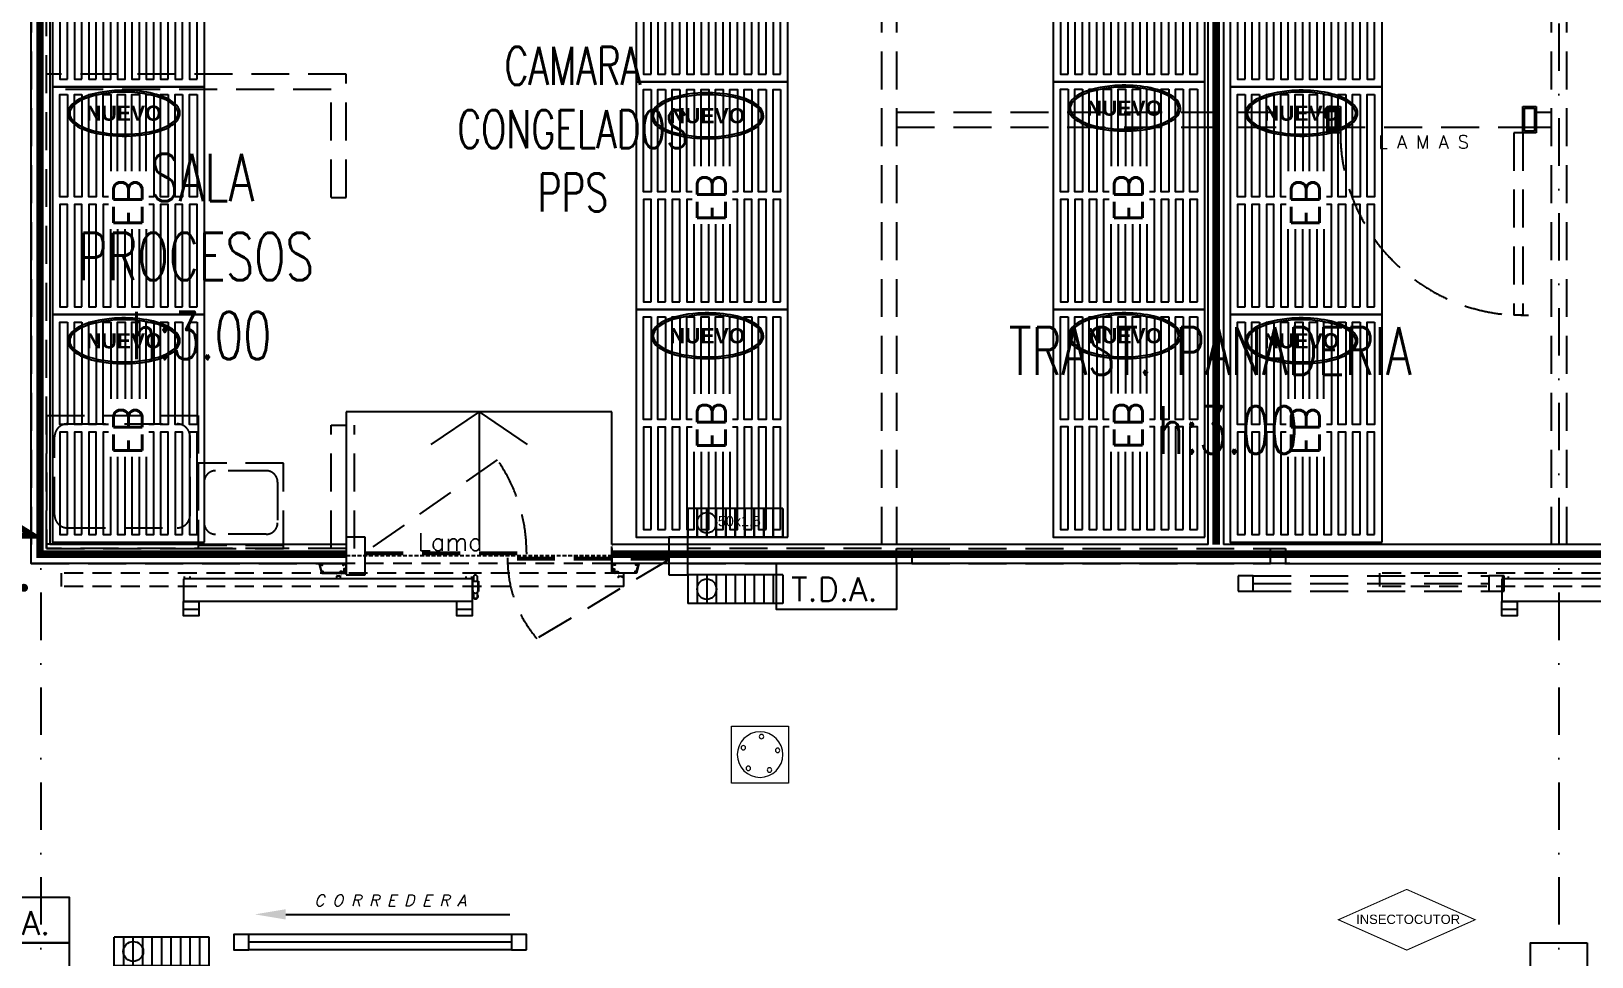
# Model space of a CAD drawing. Header units: millimetres. Extents: x 340 to 1003762, y 22 to 362022.
# Drawn here: x 604171 to 612395, y 299134 to 304013 of the extents above; entities that cross this region are included whole.
import ezdxf
from ezdxf.enums import TextEntityAlignment as Align

# ---------------------------------------------------------------- set-up
doc = ezdxf.new("R2010")
doc.units = ezdxf.units.MM
for name, pattern in [('LSBB_P_002 - PLANTA 1° NIVEL SALA DE VENTAS$0$000_ALTILLO PROPUESTA$0$HIDDEN', [0.375, 0.25, -0.125]), ('LSBB_P_002 - PLANTA 1° NIVEL SALA DE VENTAS$0$CONTINUOS', [0]), ('LSBB_P_002 - PLANTA 1° NIVEL SALA DE VENTAS$0$DASHDOT2', [0.5, 0.25, -0.125, 0, -0.125]), ('LSBB_P_002 - PLANTA 1° NIVEL SALA DE VENTAS$0$DASHED', [0.75, 0.5, -0.25]), ('LSBB_P_002 - PLANTA 1° NIVEL SALA DE VENTAS$0$HIDDEN2', [0.1875, 0.125, -0.0625])]:
    doc.linetypes.add(name, pattern=pattern)
for name, color, linetype in [('A-DEMOLICION SV', 40, 'Continuous'), ('LSBB_P_002 - PLANTA 1° NIVEL SALA DE VENTAS$0$A-ACTIVOS NUEVOS', 20, 'Continuous'), ('LSBB_P_002 - PLANTA 1° NIVEL SALA DE VENTAS$0$A-DEMOLICIONES', 30, 'LSBB_P_002 - PLANTA 1° NIVEL SALA DE VENTAS$0$DASHED'), ('LSBB_P_002 - PLANTA 1° NIVEL SALA DE VENTAS$0$A-Equipamiento acero inox', 8, 'Continuous'), ('LSBB_P_002 - PLANTA 1° NIVEL SALA DE VENTAS$0$A-INSECTOCUTOR', 1, 'Continuous'), ('LSBB_P_002 - PLANTA 1° NIVEL SALA DE VENTAS$0$A-PANEL CAMARA NUEVO', 10, 'LSBB_P_002 - PLANTA 1° NIVEL SALA DE VENTAS$0$CONTINUOS'), ('LSBB_P_002 - PLANTA 1° NIVEL SALA DE VENTAS$0$A-PILETAS NUEVAS', 8, 'Continuous'), ('LSBB_P_002 - PLANTA 1° NIVEL SALA DE VENTAS$0$A-PUER', 2, 'Continuous'), ('LSBB_P_002 - PLANTA 1° NIVEL SALA DE VENTAS$0$A-PUERTAS NUEVAS', 10, 'Continuous'), ('LSBB_P_002 - PLANTA 1° NIVEL SALA DE VENTAS$0$A-SE CONSTRUYE RELLENO', 10, 'LSBB_P_002 - PLANTA 1° NIVEL SALA DE VENTAS$0$CONTINUOS'), ('LSBB_P_002 - PLANTA 1° NIVEL SALA DE VENTAS$0$A-TDA', 14, 'Continuous'), ('LSBB_P_002 - PLANTA 1° NIVEL SALA DE VENTAS$0$A-Textos', 2, 'Continuous'), ('LSBB_P_002 - PLANTA 1° NIVEL SALA DE VENTAS$0$CANALETA-DESAGUE', 4, 'Continuous'), ('LSBB_P_002 - PLANTA 1° NIVEL SALA DE VENTAS$0$EJES', 8, 'LSBB_P_002 - PLANTA 1° NIVEL SALA DE VENTAS$0$DASHDOT2'), ('LSBB_P_002 - PLANTA 1° NIVEL SALA DE VENTAS$0$ESTRUCTURA', 5, 'Continuous'), ('LSBB_P_002 - PLANTA 1° NIVEL SALA DE VENTAS$0$L-PILETAS EXISTENTES', 8, 'Continuous'), ('LSBB_P_002 - PLANTA 1° NIVEL SALA DE VENTAS$0$N- EXTINTOR O RH', 1, 'Continuous'), ('LSBB_P_002 - PLANTA 1° NIVEL SALA DE VENTAS$0$PUERTAS', 2, 'Continuous'), ('LSBB_P_002 - PLANTA 1° NIVEL SALA DE VENTAS$0$TAB-REJA', 1, 'Continuous'), ('LSBB_P_002 - PLANTA 1° NIVEL SALA DE VENTAS$0$TABIQUE MALLA ACMA', 6, 'Continuous')]:
    doc.layers.add(name, color=color, linetype=linetype)
doc.styles.add('LSBB_P_002 - PLANTA 1° NIVEL SALA DE VENTAS$0$ARIAL', font='')
doc.styles.add('LSBB_P_002 - PLANTA 1° NIVEL SALA DE VENTAS$0$ROMANS', font='romans')
doc.styles.add('LSBB_P_002 - PLANTA 1° NIVEL SALA DE VENTAS$0$SANSSERIF', font='sas_____.pfb')
doc.styles.add('LSBB_P_002 - PLANTA 1° NIVEL SALA DE VENTAS$0$STANDARD', font='txt')
doc.styles.get('LSBB_P_002 - PLANTA 1° NIVEL SALA DE VENTAS$0$ARIAL').set_extended_font_data('Arial', bold=True)

# ---------------------------------------------------------------- blocks, each defined once
blk = doc.blocks.new('LSBB_P_002 - PLANTA 1° NIVEL SALA DE VENTAS$0$A$C0C1D28A6')
at = {"color": 8}
blk.add_circle((0.4, 0.075), 0.0524, dxfattribs=at)
at = {"layer": 'LSBB_P_002 - PLANTA 1° NIVEL SALA DE VENTAS$0$CANALETA-DESAGUE', "color": 8}
for p, q in [((0, 0.15), (0.5, 0.15)), ((0, 0.15), (0, 0)), ((0.05, 0.15), (0.05, 0)), ((0.1, 0.15), (0.1, 0)), ((0.15, 0.15), (0.15, 0)), ((0.2, 0.15), (0.2, 0)), ((0.25, 0.15), (0.25, 0)), ((0.3, 0.15), (0.3, 0)), ((0.35, 0.15), (0.35, 0)), ((0.4, 0.15), (0.4, 0)), ((0.45, 0.15), (0.45, 0)), ((0.5, 0.15), (0.5, 0)), ((0, 0), (0.5, 0))]:
    blk.add_line(p, q, dxfattribs=at)
blk = doc.blocks.new('LSBB_P_002 - PLANTA 1° NIVEL SALA DE VENTAS$0$A$C18211239')
at = {"layer": 'LSBB_P_002 - PLANTA 1° NIVEL SALA DE VENTAS$0$A-TDA'}
blk.add_lwpolyline([(0, 0.1934), (0.5054, 0.1934), (0.5054, 0), (0, 0)], close=True, dxfattribs=at)
at = {"layer": 'LSBB_P_002 - PLANTA 1° NIVEL SALA DE VENTAS$0$A-TDA', "style": 'LSBB_P_002 - PLANTA 1° NIVEL SALA DE VENTAS$0$ROMANS'}
blk.add_text('T.D.A.', height=0.1, dxfattribs=at).set_placement((0.0614, 0.0346))
blk = doc.blocks.new('LSBB_P_002 - PLANTA 1° NIVEL SALA DE VENTAS$0$A$C5D5E3A85')
at = {"color": 0, "linetype": 'ByBlock', "extrusion": (-1, -4e-16, 0)}
for p, q in [((0.8506, 0.252), (0.8506, 0.232)), ((0.8726, 0.232), (0.8726, 0.252)), ((0.8446, 0.228), (0.8489, 0.228)), ((0.8446, 0.172), (0.8446, 0.228)), ((0.8496, 0.172), (0.8446, 0.172)), ((0.8476, 0.222), (0.8476, 0.174)), ((0.8736, 0.172), (0.8496, 0.172)), ((0.8506, 0.2307), (0.8506, 0.232)), ((0.8506, 0.172), (0.8506, 0.152)), ((0.8726, 0.2307), (0.8726, 0.232)), ((0.8726, 0.152), (0.8726, 0.172)), ((0.8796, 0.172), (0.8736, 0.172)), ((0.8742, 0.228), (0.8796, 0.228)), ((0.8756, 0.222), (0.8756, 0.174))]:
    blk.add_line(p, q, dxfattribs=at)
at = {"color": 0, "linetype": 'ByBlock'}
for p, q in [((0.9596, 0.32), (0.8796, 0.32)), ((2.3993, 0.32), (2.3193, 0.32)), ((2.3993, 0.28), (2.3193, 0.28)), ((2.3993, 0.16), (2.3993, 0.28)), ((0.8796, 0.16), (0.8796, 0.24)), ((0.0865, 0.1555), (0.0865, 0.146)), ((0.1069, 0.146), (0.0865, 0.146)), ((0.1069, 0.1555), (0.1069, 0.146)), ((0.8818, 0.16), (0.9118, 0.16)), ((0.8818, 0.1485), (0.8818, 0.16)), ((0.9118, 0.1485), (0.9118, 0.16)), ((1.572, 0.1555), (1.572, 0.146)), ((1.572, 0.146), (1.5924, 0.146)), ((1.5924, 0.1555), (1.5924, 0.146)), ((2.367, 0.1485), (2.367, 0.16)), ((2.397, 0.1485), (2.397, 0.16))]:
    blk.add_line(p, q, dxfattribs=at)
for p, q in [((0.8796, 0.28), (2.3993, 0.28)), ((0.8796, 0.16), (2.3993, 0.16))]:
    blk.add_line(p, q)
at = {"color": 8, "linetype": 'LSBB_P_002 - PLANTA 1° NIVEL SALA DE VENTAS$0$HIDDEN2', "ltscale": 0.8}
for p, q in [((0.0796, 0.2016), (3.0425, 0.2016)), ((0.0796, 0.2016), (0.0796, 0.13)), ((3.0425, 0.2016), (3.0425, 0.13)), ((0.0796, 0.13), (3.0425, 0.13)), ((0.1459, 0.08), (1.5425, 0.08))]:
    blk.add_line(p, q, dxfattribs=at)
at = {"color": 0, "linetype": 'ByBlock', "ltscale": 5}
for p, q in [((0.1425, 0), (0.1425, 0.08)), ((1.5425, 0), (1.5425, 0.08))]:
    blk.add_line(p, q, dxfattribs=at)
at = {"color": 0, "linetype": 'ByBlock'}
for points in [[(0.8796, 0.28), (0.8796, 0.355), (0.9596, 0.355), (0.9596, 0.28)], [(2.3193, 0.28), (2.3193, 0.355), (2.3993, 0.355), (2.3993, 0.28)], [(0.8796, 0.24), (0.8796, 0.28)]]:
    blk.add_lwpolyline(points, dxfattribs=at)
for points in [[(0.0134, 0.1225), (0.0208, 0.1225, -0.343826), (0.0212, 0.1221), (0.0212, 0.1214, -0.414214), (0.0208, 0.121), (0.0131, 0.121, 0.336332), (0.0129, 0.1209), (0.0022, 0.0826, 0.496634), (0.0027, 0.082), (0.0105, 0.082, 0.414214), (0.011, 0.0825), (0.011, 0.0865, -0.414214), (0.0125, 0.088), (0.0164, 0.088, -0.414214), (0.017, 0.0874), (0.017, 0.0871, -0.414214), (0.0164, 0.0865), (0.013, 0.0865, 0.414214), (0.0125, 0.086), (0.0125, 0.0825, 0.414214), (0.013, 0.082), (0.0189, 0.082, -0.414214), (0.0195, 0.0814), (0.0195, 0.0806, -0.414214), (0.0189, 0.08), (0.0014, 0.08, -0.496634), (0, 0.0819), (0.0132, 0.1289, -0.336332), (0.0146, 0.13), (0.125, 0.13, -0.414214), (0.1265, 0.1285), (0.1265, 0.1245, 0.414214), (0.127, 0.124), (0.13, 0.124, -0.414214), (0.1315, 0.1225), (0.1315, 0.1095, 0.414214), (0.132, 0.109), (0.138, 0.109, 0.674073), (0.1385, 0.1095), (0.1385, 0.1225, -0.414214), (0.14, 0.124), (0.141, 0.124, -0.414214), (0.1425, 0.1225), (0.1425, 0.0815, -0.414214), (0.141, 0.08), (0.1231, 0.08, -0.414214), (0.1225, 0.0806), (0.1225, 0.0814, -0.414214), (0.1231, 0.082), (0.129, 0.082, 0.414214), (0.1295, 0.0825), (0.1295, 0.086, 0.414214), (0.129, 0.0865), (0.1256, 0.0865, -0.414214), (0.125, 0.0871), (0.125, 0.0874, -0.414214), (0.1256, 0.088), (0.1295, 0.088, -0.414214), (0.131, 0.0865), (0.131, 0.0825, 0.414214), (0.1315, 0.082), (0.14, 0.082, 0.414214), (0.1405, 0.0825), (0.1405, 0.1065, 0.414214), (0.14, 0.107), (0.131, 0.107, -0.414214), (0.1295, 0.1085), (0.1295, 0.1215, 0.414214), (0.129, 0.122), (0.126, 0.122, -0.414214), (0.1245, 0.1235), (0.1245, 0.1275, 0.414214), (0.124, 0.128), (0.1195, 0.128, 0.414214), (0.119, 0.1275), (0.119, 0.1225, -0.414214), (0.1175, 0.121), (0.1106, 0.121, -0.414214), (0.11, 0.1216), (0.11, 0.1224, -0.414214), (0.1106, 0.123), (0.1165, 0.123, 0.414214), (0.117, 0.1235), (0.117, 0.1275, 0.414214), (0.1165, 0.128), (0.0153, 0.128, 0.336332), (0.0148, 0.1276), (0.0134, 0.1225)], [(1.6716, 0.1225), (1.6642, 0.1225, 0.343826), (1.6638, 0.1221), (1.6638, 0.1214, 0.414214), (1.6642, 0.121), (1.6719, 0.121, -0.336332), (1.6721, 0.1209), (1.6828, 0.0826, -0.496634), (1.6823, 0.082), (1.6745, 0.082, -0.414214), (1.674, 0.0825), (1.674, 0.0865, 0.414214), (1.6725, 0.088), (1.6686, 0.088, 0.414214), (1.668, 0.0874), (1.668, 0.0871, 0.414214), (1.6686, 0.0865), (1.672, 0.0865, -0.414214), (1.6725, 0.086), (1.6725, 0.0825, -0.414214), (1.672, 0.082), (1.6661, 0.082, 0.414214), (1.6655, 0.0814), (1.6655, 0.0806, 0.414214), (1.6661, 0.08), (1.6836, 0.08, 0.496634), (1.685, 0.0819), (1.6719, 0.1289, 0.336332), (1.6704, 0.13), (1.56, 0.13, 0.414214), (1.5585, 0.1285), (1.5585, 0.1245, -0.414214), (1.558, 0.124), (1.555, 0.124, 0.414214), (1.5535, 0.1225), (1.5535, 0.1095, -0.414214), (1.553, 0.109), (1.547, 0.109, -0.674073), (1.5465, 0.1095), (1.5465, 0.1225, 0.414214), (1.545, 0.124), (1.544, 0.124, 0.414214), (1.5425, 0.1225), (1.5425, 0.0815, 0.414214), (1.544, 0.08), (1.5619, 0.08, 0.414214), (1.5625, 0.0806), (1.5625, 0.0814, 0.414214), (1.5619, 0.082), (1.556, 0.082, -0.414214), (1.5555, 0.0825), (1.5555, 0.086, -0.414214), (1.556, 0.0865), (1.5594, 0.0865, 0.414214), (1.56, 0.0871), (1.56, 0.0874, 0.414214), (1.5594, 0.088), (1.5555, 0.088, 0.414214), (1.554, 0.0865), (1.554, 0.0825, -0.414214), (1.5535, 0.082), (1.545, 0.082, -0.414214), (1.5445, 0.0825), (1.5445, 0.1065, -0.414214), (1.545, 0.107), (1.554, 0.107, 0.414214), (1.5555, 0.1085), (1.5555, 0.1215, -0.414214), (1.556, 0.122), (1.559, 0.122, 0.414214), (1.5605, 0.1235), (1.5605, 0.1275, -0.414214), (1.561, 0.128), (1.5655, 0.128, -0.414214), (1.566, 0.1275), (1.566, 0.1225, 0.414214), (1.5675, 0.121), (1.5744, 0.121, 0.414214), (1.575, 0.1216), (1.575, 0.1224, 0.414214), (1.5744, 0.123), (1.5685, 0.123, -0.414214), (1.568, 0.1235), (1.568, 0.1275, -0.414214), (1.5685, 0.128), (1.6697, 0.128, -0.336332), (1.6702, 0.1276), (1.6716, 0.1225)]]:
    blk.add_lwpolyline(points, format="xyb", dxfattribs=at)
at = {"color": 0, "linetype": 'ByBlock', "const_width": 0.0017}
for points in [[(0.0812, 0.1565), (0.0869, 0.1565)], [(0.084, 0.1565), (0.084, 0.1289)], [(0.1123, 0.1565), (0.1066, 0.1565)], [(0.1094, 0.1565), (0.1094, 0.1289)], [(1.5665, 0.1565), (1.5723, 0.1565)], [(1.5694, 0.1565), (1.5694, 0.1289)], [(1.5977, 0.1565), (1.5919, 0.1565)], [(1.5948, 0.1565), (1.5948, 0.1289)]]:
    blk.add_lwpolyline(points, dxfattribs=at)
at = {"color": 0, "linetype": 'ByBlock'}
for points in [[(0.126, 0.1303), (0.126, 0.1303, -0.346184), (0.127, 0.1312), (0.14, 0.1312, -0.414214), (0.143, 0.1282), (0.143, 0.1241, 0.093021), (0.1412, 0.1244), (0.1398, 0.1244, 0.315183), (0.1375, 0.1221), (0.1375, 0.1221), (0.1382, 0.1221, -0.414214), (0.1385, 0.1218), (0.1385, 0.1191, -0.414214), (0.1365, 0.1171), (0.133, 0.1171, -0.414214), (0.1315, 0.1186), (0.1315, 0.1214, -0.414214), (0.1322, 0.1221), (0.1325, 0.1221, 0.414214), (0.133, 0.1226), (0.133, 0.1226, 0.414214), (0.1315, 0.1241), (0.13, 0.1241, -0.414214), (0.127, 0.1272), (0.127, 0.1292, 0.31619)], [(0.135, 0.1191), (0.1354, 0.1191, 0.414214), (0.1357, 0.1194), (0.1357, 0.1238, 0.414214), (0.1354, 0.1241), (0.135, 0.1241, 0.414214), (0.1347, 0.1238), (0.1347, 0.1194, 0.414214)], [(1.559, 0.1303), (1.559, 0.1303, 0.346184), (1.558, 0.1312), (1.545, 0.1312, 0.414214), (1.542, 0.1282), (1.542, 0.1241, -0.093021), (1.5438, 0.1244), (1.5453, 0.1244, -0.315183), (1.5475, 0.1221), (1.5475, 0.1221), (1.5468, 0.1221, 0.414214), (1.5465, 0.1218), (1.5465, 0.1191, 0.414214), (1.5485, 0.1171), (1.552, 0.1171, 0.414214), (1.5535, 0.1186), (1.5535, 0.1214, 0.414214), (1.5528, 0.1221), (1.5525, 0.1221, -0.414214), (1.552, 0.1226), (1.552, 0.1226, -0.414214), (1.5535, 0.1241), (1.555, 0.1241, 0.414214), (1.558, 0.1272), (1.558, 0.1292, -0.31619)], [(1.55, 0.1191), (1.5496, 0.1191, -0.414214), (1.5493, 0.1194), (1.5493, 0.1238, -0.414214), (1.5496, 0.1241), (1.55, 0.1241, -0.414214), (1.5503, 0.1238), (1.5503, 0.1194, -0.414214)]]:
    blk.add_lwpolyline(points, format="xyb", close=True, dxfattribs=at)
for centre, radius, start, end in [((0.8616, 0.252), 0.014, 90, 218.21321), ((0.8616, 0.252), 0.011, 90, 180), ((0.8616, 0.252), 0.014, 321.78679, 90), ((0.8616, 0.252), 0.011, 0, 90), ((0.8616, 0.222), 0.014, 0, 180), ((0.8496, 0.174), 0.002, 180, 270), ((0.8736, 0.174), 0.002, 270, 0), ((0.8616, 0.152), 0.011, 180, 0)]:
    blk.add_arc(centre, radius, start, end, dxfattribs=at)
blk = doc.blocks.new('LSBB_P_002 - PLANTA 1° NIVEL SALA DE VENTAS$0$A$C112258A6')
at = {"layer": 'LSBB_P_002 - PLANTA 1° NIVEL SALA DE VENTAS$0$A-Equipamiento acero inox'}
for points in [[(0, 0.8), (1.2, 0.8), (1.2, 0), (0, 0), (0, 0.8)], [(0.4492, 0.4937), (0.04, 0.4937), (0.04, 0.5337), (0.58, 0.5337), (0.58, 0.5071)], [(0.7557, 0.4937), (1.16, 0.4937), (1.16, 0.5337), (0.62, 0.5337), (0.62, 0.5071)], [(0.4492, 0.4179), (0.04, 0.4179), (0.04, 0.4579), (0.4492, 0.4579)], [(0.7557, 0.4179), (1.16, 0.4179), (1.16, 0.4579), (0.7557, 0.4579)], [(0.4492, 0.3421), (0.04, 0.3421), (0.04, 0.3821), (0.4492, 0.3821)], [(0.7557, 0.3421), (1.16, 0.3421), (1.16, 0.3821), (0.7557, 0.3821)], [(0.58, 0.2951), (0.58, 0.2663), (0.04, 0.2663), (0.04, 0.3063), (0.4492, 0.3063)], [(0.62, 0.2951), (0.62, 0.2663), (1.16, 0.2663), (1.16, 0.3063), (0.7557, 0.3063)]]:
    blk.add_lwpolyline(points, dxfattribs=at)
for points in [[(0.04, 0.7611), (0.58, 0.7611), (0.58, 0.7211), (0.04, 0.7211)], [(1.16, 0.7611), (0.62, 0.7611), (0.62, 0.7211), (1.16, 0.7211)], [(0.04, 0.6853), (0.58, 0.6853), (0.58, 0.6453), (0.04, 0.6453)], [(1.16, 0.6853), (0.62, 0.6853), (0.62, 0.6453), (1.16, 0.6453)], [(0.04, 0.6095), (0.58, 0.6095), (0.58, 0.5695), (0.04, 0.5695)], [(1.16, 0.6095), (0.62, 0.6095), (0.62, 0.5695), (1.16, 0.5695)], [(0.04, 0.2305), (0.58, 0.2305), (0.58, 0.1905), (0.04, 0.1905)], [(1.16, 0.2305), (0.62, 0.2305), (0.62, 0.1905), (1.16, 0.1905)], [(0.04, 0.1547), (0.58, 0.1547), (0.58, 0.1147), (0.04, 0.1147)], [(1.16, 0.1547), (0.62, 0.1547), (0.62, 0.1147), (1.16, 0.1147)], [(0.04, 0.0789), (0.58, 0.0789), (0.58, 0.0389), (0.04, 0.0389)], [(1.16, 0.0789), (0.62, 0.0789), (0.62, 0.0389), (1.16, 0.0389)]]:
    blk.add_lwpolyline(points, close=True, dxfattribs=at)
at = {"layer": 'LSBB_P_002 - PLANTA 1° NIVEL SALA DE VENTAS$0$A-Equipamiento acero inox', "style": 'LSBB_P_002 - PLANTA 1° NIVEL SALA DE VENTAS$0$ROMANS'}
blk.add_text('EB ', height=0.15, dxfattribs=at).set_placement((0.4576, 0.3213))
blk = doc.blocks.new('LSBB_P_002 - PLANTA 1° NIVEL SALA DE VENTAS$0$A$C529333AF')
at = {"layer": 'LSBB_P_002 - PLANTA 1° NIVEL SALA DE VENTAS$0$A-ACTIVOS NUEVOS', "extrusion": (0, 0, -1)}
blk.add_ellipse((0, 0), major_axis=(0.2855, 0), ratio=0.388575, dxfattribs=at)
at = {"layer": 'LSBB_P_002 - PLANTA 1° NIVEL SALA DE VENTAS$0$A-ACTIVOS NUEVOS'}
blk.add_open_spline([(0.2955, 0), (0.2955, -0.021), (0.2828, -0.0409), (0.2407, -0.0737), (0.2108, -0.0875), (0.0693, -0.1291), (-0.0893, -0.1272), (-0.2453, -0.0748), (-0.2842, -0.048), (-0.3027, 0.019), (-0.2777, 0.0523), (-0.188, 0.0987), (-0.1218, 0.1143), (0.0524, 0.1263), (0.163, 0.1102), (0.2698, 0.0572), (0.2955, 0.0303), (0.2955, 0)], degree=3, knots=[0, 0, 0, 0, 0.461791, 0.461791, 0.923583, 0.923583, 2.283227, 2.283227, 3.034626, 3.034626, 3.786024, 3.786024, 4.537423, 4.537423, 5.618495, 5.618495, 6.283185, 6.283185, 6.283185, 6.283185], dxfattribs=at)
at = {"layer": 'LSBB_P_002 - PLANTA 1° NIVEL SALA DE VENTAS$0$A-ACTIVOS NUEVOS', "insert": (0, 0), "char_height": 0.08, "attachment_point": 5, "style": 'LSBB_P_002 - PLANTA 1° NIVEL SALA DE VENTAS$0$ARIAL'}
blk.add_mtext_dynamic_manual_height_columns('NUEVO', width=0.536552, gutter_width=0.7, heights=[0], dxfattribs=at)
blk = doc.blocks.new('LSBB_P_002 - PLANTA 1° NIVEL SALA DE VENTAS$0$A$C0C504C7A')
at = {"const_width": 0.0089}
blk.add_lwpolyline([(0.001, 0.585), (0.261, 0), (0.001, -0.586), (-0.259, 0)], close=True, dxfattribs=at)
at = {"style": 'LSBB_P_002 - PLANTA 1° NIVEL SALA DE VENTAS$0$SANSSERIF'}
blk.add_text('INSECTOCUTOR', height=0.07969, rotation=270, dxfattribs=at).set_placement((-0.035, -0.012), align=Align.CENTER)
blk = doc.blocks.new('LSBB_P_002 - PLANTA 1° NIVEL SALA DE VENTAS$0$A$C69995B83')
at = {"linetype": 'Continuous', "lineweight": 20}
for p, q in [((0, 0), (-0.3, 0)), ((-0.3, 0), (-0.3, -0.3)), ((0, -0.3), (0, 0)), ((-0.3, -0.3), (0, -0.3))]:
    blk.add_line(p, q, dxfattribs=at)
at = {"linetype": 'Continuous', "lineweight": 20, "const_width": 0.00333}
blk.add_lwpolyline([(-0.3, -0.3), (-0.3, 0), (0, 0), (0, -0.3)], close=True, dxfattribs=at)
at = {"linetype": 'Continuous', "lineweight": 20}
for centre, radius in [((-0.15, -0.15), 0.1199), ((-0.1863, -0.062), 0.0117), ((-0.0775, -0.0883), 0.0117), ((-0.2449, -0.1573), 0.0117), ((-0.2449, -0.1573), 0.0117), ((-0.1724, -0.2425), 0.0117), ((-0.0689, -0.1999), 0.0117)]:
    blk.add_circle(centre, radius, dxfattribs=at)
blk = doc.blocks.new('LSBB_P_002 - PLANTA 1° NIVEL SALA DE VENTAS$0$A$C1DC406FA')
at = {"layer": 'LSBB_P_002 - PLANTA 1° NIVEL SALA DE VENTAS$0$N- EXTINTOR O RH', "linetype": 'ByBlock'}
h = blk.add_hatch(dxfattribs=at)
h.set_pattern_fill('ANSI36,_I', color=256, scale=0.105, style=2)
h.set_pattern_definition([(45, (7209.541527, -17711.555046), (0.006960582377, 0.0255221353835), [0.0328125, -0.0065625, 0, -0.0065625])])
h.paths.add_polyline_path([(0.283, 0.5447), (0.5135, 0.4015), (0.0526, 0.4015)])
at = {"layer": 'LSBB_P_002 - PLANTA 1° NIVEL SALA DE VENTAS$0$N- EXTINTOR O RH', "const_width": 0.03}
blk.add_lwpolyline([(0.283, 0.5447), (0.283, 0.5447), (0.5135, 0.4015), (0.0526, 0.4015)], close=True, dxfattribs=at)
at = {"layer": 'LSBB_P_002 - PLANTA 1° NIVEL SALA DE VENTAS$0$N- EXTINTOR O RH', "insert": (0.2756, 0.2194), "char_height": 0.225, "width": 5.007389, "attachment_point": 5, "style": 'LSBB_P_002 - PLANTA 1° NIVEL SALA DE VENTAS$0$STANDARD'}
blk.add_mtext('{\\fCalibri|b0|i0|c0|p34;Rh.}', dxfattribs=at)
blk = doc.blocks.new('LSBB_P_002 - PLANTA 1° NIVEL SALA DE VENTAS$0$RH. EXISTENTE')
at = {"layer": 'LSBB_P_002 - PLANTA 1° NIVEL SALA DE VENTAS$0$N- EXTINTOR O RH', "color": 20}
blk.add_blockref('LSBB_P_002 - PLANTA 1° NIVEL SALA DE VENTAS$0$A$C1DC406FA', (826.8887, 315.0611), dxfattribs=at)
blk = doc.blocks.new('LSBB_P_002 - PLANTA 1° NIVEL SALA DE VENTAS$0$DEMOL')
at = {"layer": 'LSBB_P_002 - PLANTA 1° NIVEL SALA DE VENTAS$0$A-DEMOLICIONES', "linetype": 'LSBB_P_002 - PLANTA 1° NIVEL SALA DE VENTAS$0$000_ALTILLO PROPUESTA$0$HIDDEN', "ltscale": 0.8}
for p, q in [((1027.3895, 321.0156), (1027.3895, 315.3156)), ((1031.8695, 321.0156), (1031.8695, 315.3156)), ((1031.9495, 321.0156), (1031.9495, 315.3156)), ((1035.3995, 321.0156), (1035.3995, 315.3156)), ((1035.4795, 321.0156), (1035.4795, 315.3156)), ((1027.4695, 315.3956), (1027.4695, 320.9356)), ((1029.0495, 317.8956), (1027.4695, 317.8956)), ((1029.0495, 317.2456), (1029.0495, 317.8956)), ((1028.9695, 317.8156), (1027.4695, 317.8156)), ((1028.9695, 317.2456), (1028.9695, 317.8156)), ((1031.9495, 317.6956), (1034.2195, 317.6956)), ((1034.2195, 317.5869), (1034.2195, 317.7244)), ((1034.2195, 317.7244), (1034.2882, 317.7244)), ((1034.2195, 317.5869), (1034.2195, 317.7244)), ((1034.2195, 317.7244), (1034.2882, 317.7244)), ((1034.2695, 317.7056), (1034.2195, 317.7056)), ((1034.2195, 317.7056), (1034.2195, 317.6056)), ((1034.2195, 317.6956), (1034.2195, 317.6156)), ((1034.2632, 317.6994), (1034.2257, 317.6994)), ((1034.2257, 317.6994), (1034.2257, 317.6119)), ((1034.2281, 317.5955), (1034.2281, 317.7158)), ((1034.2281, 317.7158), (1034.2796, 317.7158)), ((1034.2281, 317.5955), (1034.2281, 317.7158)), ((1034.2281, 317.7158), (1034.2796, 317.7158)), ((1034.2632, 317.6119), (1034.2632, 317.6994)), ((1034.2695, 317.6056), (1034.2695, 317.7056)), ((1034.2796, 317.7158), (1034.2796, 317.5955)), ((1034.2796, 317.7158), (1034.2796, 317.5955)), ((1034.2882, 317.7244), (1034.2882, 317.5869)), ((1034.2882, 317.7244), (1034.2882, 317.5869)), ((1035.2507, 317.5869), (1035.2507, 317.7244)), ((1035.2507, 317.7244), (1035.3195, 317.7244)), ((1035.2593, 317.5955), (1035.2593, 317.7158)), ((1035.2593, 317.7158), (1035.3109, 317.7158)), ((1035.3109, 317.7158), (1035.3109, 317.5955)), ((1035.3195, 317.7244), (1035.3195, 317.5869)), ((1035.3195, 317.6956), (1035.3195, 317.6156)), ((1035.3195, 317.6956), (1035.3995, 317.6956)), ((1031.9495, 317.6156), (1034.2195, 317.6156)), ((1034.2195, 317.6156), (1035.3195, 317.6156)), ((1034.2195, 317.6056), (1034.2695, 317.6056)), ((1034.2257, 317.6119), (1034.2632, 317.6119)), ((1035.3195, 317.6156), (1035.3995, 317.6156)), ((1034.2882, 317.5869), (1034.2195, 317.5869)), ((1034.2882, 317.5869), (1034.2195, 317.5869)), ((1034.2796, 317.5955), (1034.2281, 317.5955)), ((1034.2796, 317.5955), (1034.2281, 317.5955)), ((1035.2507, 317.5869), (1035.2026, 317.5869)), ((1035.2026, 317.5869), (1035.2026, 316.6244)), ((1035.2507, 317.5869), (1035.2026, 317.5869)), ((1035.2026, 317.5869), (1035.2026, 316.6244)), ((1035.3195, 317.5869), (1035.2507, 317.5869)), ((1035.2507, 317.5869), (1035.2507, 316.6244)), ((1035.2507, 317.5869), (1035.2507, 316.6244)), ((1035.3109, 317.5955), (1035.2593, 317.5955)), ((1028.9695, 317.2456), (1029.0495, 317.2456)), ((1035.2507, 316.6244), (1035.2026, 316.6244)), ((1035.2507, 316.6244), (1035.2026, 316.6244)), ((1027.4695, 316.0956), (1028.2695, 316.0956)), ((1027.4695, 316.0956), (1027.4695, 315.3956)), ((1027.5809, 316.0518), (1028.1581, 316.0518)), ((1028.2695, 316.0956), (1028.2695, 315.3956)), ((1028.9695, 315.3956), (1028.9695, 316.0456)), ((1028.9695, 316.0456), (1029.0495, 316.0456)), ((1029.0937, 315.3956), (1029.0937, 316.0456)), ((1027.5123, 315.5725), (1027.5123, 315.9833)), ((1028.2266, 315.5725), (1028.2266, 315.9833)), ((1028.2695, 315.8456), (1028.2695, 315.3956)), ((1028.7195, 315.8456), (1028.2695, 315.8456)), ((1028.6282, 315.8049), (1028.3607, 315.8049)), ((1028.7195, 315.3956), (1028.7195, 315.8456)), ((1029.8455, 315.863), (1029.1496, 315.3757)), ((1028.3007, 315.7449), (1028.3007, 315.5306)), ((1028.6882, 315.7449), (1028.6882, 315.5306)), ((1027.5809, 315.5039), (1028.1581, 315.5039)), ((1028.6282, 315.4706), (1028.3607, 315.4706)), ((1027.4695, 315.4202), (1028.2695, 315.4202)), ((1029.0495, 315.3956), (1027.4695, 315.3956)), ((1027.4695, 315.3956), (1028.2695, 315.3956)), ((1028.7195, 315.4106), (1028.2695, 315.4106)), ((1028.7195, 315.3956), (1028.2695, 315.3956)), ((1028.2695, 315.3956), (1028.7195, 315.3956)), ((1029.1494, 315.4557), (1029.0495, 315.4557)), ((1029.0495, 315.4557), (1029.0495, 315.2557)), ((1029.1494, 315.2557), (1029.1494, 315.4557)), ((1029.1494, 315.4557), (1029.1494, 315.4557)), ((1030.8495, 315.4557), (1030.7496, 315.4557)), ((1030.7496, 315.4557), (1030.7496, 315.2557)), ((1030.8495, 315.2557), (1030.8495, 315.4557)), ((1030.8495, 315.4557), (1030.8495, 315.4557)), ((1031.8695, 315.3956), (1030.8495, 315.3956)), ((1031.8695, 315.3956), (1031.8695, 315.3956)), ((1031.9495, 315.3156), (1031.9495, 315.3956)), ((1031.9495, 315.3956), (1032.0295, 315.3956)), ((1031.9495, 315.3156), (1031.9495, 315.3956)), ((1031.9495, 315.3956), (1032.0295, 315.3956)), ((1032.0295, 315.3956), (1032.0295, 315.3156)), ((1032.0295, 315.3956), (1033.9195, 315.3956)), ((1032.0295, 315.3956), (1032.0295, 315.3156)), ((1032.0295, 315.3956), (1033.9195, 315.3956)), ((1033.9195, 315.3156), (1033.9195, 315.3956)), ((1033.9195, 315.3956), (1033.9995, 315.3956)), ((1033.9195, 315.3156), (1033.9195, 315.3956)), ((1033.9195, 315.3956), (1033.9995, 315.3956)), ((1033.9995, 315.3956), (1033.9995, 315.3156)), ((1033.9995, 315.3956), (1033.9995, 315.3156)), ((1027.3895, 315.3156), (1029.0495, 315.3156)), ((1029.1496, 315.3757), (1029.9995, 315.3757)), ((1029.1496, 315.3657), (1029.9994, 315.3657)), ((1030.7496, 315.3357), (1029.8996, 315.3357)), ((1030.7496, 315.3457), (1029.8997, 315.3457)), ((1029.8997, 315.3457), (1029.8997, 315.3357)), ((1029.9995, 315.3757), (1029.9994, 315.3657)), ((1030.7496, 315.3357), (1030.0536, 314.9207)), ((1030.8495, 315.3156), (1031.9495, 315.3156)), ((1032.0295, 315.3156), (1031.9495, 315.3156)), ((1032.0295, 315.3156), (1031.9495, 315.3156)), ((1032.0295, 315.3556), (1033.9195, 315.3556)), ((1032.0295, 315.3556), (1033.9195, 315.3556)), ((1032.0295, 315.3156), (1033.9195, 315.3156)), ((1032.0295, 315.3156), (1033.9195, 315.3156)), ((1033.9995, 315.3156), (1033.9195, 315.3156)), ((1033.9995, 315.3156), (1033.9195, 315.3156)), ((1029.0495, 315.2557), (1029.1494, 315.2557)), ((1030.7496, 315.2557), (1030.8495, 315.2557)), ((1033.7492, 315.2509), (1033.7492, 315.1709)), ((1033.8292, 315.2509), (1033.7492, 315.2509)), ((1033.7492, 315.2509), (1033.7492, 315.1709)), ((1033.8292, 315.2509), (1033.7492, 315.2509)), ((1033.8292, 315.1709), (1033.8292, 315.2509)), ((1033.8292, 315.2509), (1035.0715, 315.2509)), ((1033.8292, 315.1709), (1033.8292, 315.2509)), ((1033.8292, 315.2509), (1035.0715, 315.2509)), ((1035.0715, 315.2509), (1035.0715, 315.1709)), ((1035.1515, 315.2509), (1035.0715, 315.2509)), ((1035.0715, 315.2509), (1035.0715, 315.1709)), ((1035.1515, 315.2509), (1035.0715, 315.2509)), ((1035.1515, 315.1709), (1035.1515, 315.2509)), ((1035.1515, 315.1709), (1035.1515, 315.2509)), ((1033.7492, 315.1709), (1033.8292, 315.1709)), ((1033.7492, 315.1709), (1033.8292, 315.1709)), ((1033.8292, 315.2109), (1035.0715, 315.2109)), ((1033.8292, 315.2109), (1035.0715, 315.2109)), ((1033.8292, 315.1709), (1035.0715, 315.1709)), ((1033.8292, 315.1709), (1035.0715, 315.1709)), ((1035.0715, 315.1709), (1035.1515, 315.1709)), ((1035.0715, 315.1709), (1035.1515, 315.1709))]:
    blk.add_line(p, q, dxfattribs=at)
for centre, radius, start, end in [((1027.5809, 315.9833), 0.0686, 90, 180), ((1028.1581, 315.9833), 0.0686, 0, 90), ((1028.3607, 315.7449), 0.06, 90, 180), ((1028.6282, 315.7449), 0.06, 0, 90), ((1029.1495, 315.3751), 0.85, 0.03716, 35.02569), ((1027.5809, 315.5725), 0.0686, 180, 270), ((1028.1581, 315.5725), 0.0686, 270, 0), ((1028.3607, 315.5306), 0.06, 180, 270), ((1028.6282, 315.5306), 0.06, 270, 0), ((1030.5419, 315.338), 0.6423, 180.20598, 220.51247)]:
    blk.add_arc(centre, radius, start, end, dxfattribs=at)
blk.add_ellipse((1035.2507, 317.5869), major_axis=(0.6806, 0.6806), ratio=1, start_param=2.356194, end_param=3.956783, dxfattribs=at)
blk.add_ellipse((1035.2507, 317.5869), major_axis=(0.6806, 0.6806), ratio=1, start_param=2.356194, end_param=3.956783, dxfattribs=at)
at = {"layer": 'LSBB_P_002 - PLANTA 1° NIVEL SALA DE VENTAS$0$A-DEMOLICIONES', "linetype": 'LSBB_P_002 - PLANTA 1° NIVEL SALA DE VENTAS$0$000_ALTILLO PROPUESTA$0$HIDDEN', "ltscale": 0.8, "style": 'LSBB_P_002 - PLANTA 1° NIVEL SALA DE VENTAS$0$ROMANS'}
blk.add_text('L A M A S', height=0.0693, dxfattribs=at).set_placement((1034.7269, 317.5037, -1.4044), align=Align.CENTER)
at = {"layer": 'LSBB_P_002 - PLANTA 1° NIVEL SALA DE VENTAS$0$A-DEMOLICIONES', "linetype": 'LSBB_P_002 - PLANTA 1° NIVEL SALA DE VENTAS$0$000_ALTILLO PROPUESTA$0$HIDDEN', "ltscale": 0.8, "style": 'LSBB_P_002 - PLANTA 1° NIVEL SALA DE VENTAS$0$ROMANS', "width": 0.7}
for s, p in [('SALA', (1028.0177, 317.226, 0)), ('PROCESOS', (1027.6344, 316.8094, 0)), ('h:3.00', (1027.9136, 316.3927, 0)), ('TRAST. PANADERIA', (1032.5412, 316.3113, 0)), ('h:3.00', (1033.3245, 315.8947, 0))]:
    blk.add_text(s, height=0.25, dxfattribs=at).set_placement(p)
blk = doc.blocks.new('LSBB_P_002 - PLANTA 1° NIVEL SALA DE VENTAS', base_point=(223.5696, 14.2202))
at = {"layer": 'LSBB_P_002 - PLANTA 1° NIVEL SALA DE VENTAS$0$A-PANEL CAMARA NUEVO'}
for points in [[(829.0495, 315.3156), (827.3895, 315.3156), (827.3895, 321.0156), (827.5895, 321.0156), (827.5895, 321.3406), (835.288, 321.3406), (835.288, 321.0106), (835.3795, 321.0106)], [(829.0495, 315.4156), (827.4895, 315.4156), (827.4895, 320.9156), (827.6895, 320.9156), (827.6895, 321.2406), (833.592, 321.2406)], [(833.592, 315.4156), (833.592, 321.2406)], [(833.672, 321.2406), (833.672, 315.4156)], [(829.0495, 315.4156), (829.0495, 315.3156)], [(833.592, 315.4156), (830.4495, 315.4156)], [(830.4495, 315.4156), (830.4552, 315.4156)], [(830.4495, 315.3056), (830.4495, 315.4056)], [(833.9965, 315.3156), (835.9965, 315.3156), (835.9965, 315.4156), (833.672, 315.4156)], [(834.0227, 315.3156), (830.4495, 315.3156)]]:
    blk.add_lwpolyline(points, dxfattribs=at)
at = {"layer": 'LSBB_P_002 - PLANTA 1° NIVEL SALA DE VENTAS$0$A-PUER', "linetype": 'LSBB_P_002 - PLANTA 1° NIVEL SALA DE VENTAS$0$000_ALTILLO PROPUESTA$0$HIDDEN', "ltscale": 0.08}
blk.add_line((830.4495, 315.3556), (829.0495, 315.3556), dxfattribs=at)
at = {"layer": 'LSBB_P_002 - PLANTA 1° NIVEL SALA DE VENTAS$0$A-SE CONSTRUYE RELLENO', "const_width": 0.04}
for points in [[(829.0495, 315.3656), (827.4359, 315.3656), (827.4359, 320.9695), (827.6328, 320.9695), (827.6328, 321.2774), (835.2348, 321.2774), (835.2348, 320.9613), (835.3795, 320.9613)], [(833.6335, 315.4156), (833.6335, 321.2406)], [(835.9965, 315.3656), (830.4495, 315.3656)]]:
    blk.add_lwpolyline(points, dxfattribs=at)
at = {"layer": 'LSBB_P_002 - PLANTA 1° NIVEL SALA DE VENTAS$0$EJES'}
for p, q in [((827.4395, 330.1656), (827.4395, 242.5191)), ((835.4395, 330.1656), (835.4395, 242.5191))]:
    blk.add_line(p, q, dxfattribs=at)
at = {"layer": 'LSBB_P_002 - PLANTA 1° NIVEL SALA DE VENTAS$0$ESTRUCTURA'}
for points in [[(827.5895, 313.3156), (827.5895, 313.0156), (827.2895, 313.0156), (827.2895, 313.3156)], [(835.5895, 313.3156), (835.5895, 313.0156), (835.2895, 313.0156), (835.2895, 313.3156)]]:
    blk.add_lwpolyline(points, close=True, dxfattribs=at)
at = {"layer": 'LSBB_P_002 - PLANTA 1° NIVEL SALA DE VENTAS$0$L-PILETAS EXISTENTES'}
for p, q in [((831.3495, 315.6057), (830.8495, 315.6057)), ((830.8495, 315.4557), (830.8495, 315.6057)), ((830.8995, 315.4557), (830.8995, 315.6057)), ((830.9495, 315.4557), (830.9495, 315.6057)), ((830.9995, 315.4557), (830.9995, 315.6057)), ((831.0495, 315.4557), (831.0495, 315.6057)), ((831.0995, 315.4557), (831.0995, 315.6057)), ((831.1495, 315.4557), (831.1495, 315.6057)), ((831.1995, 315.4557), (831.1995, 315.6057)), ((831.2495, 315.4557), (831.2495, 315.6057)), ((831.2995, 315.4557), (831.2995, 315.6057)), ((831.3495, 315.4557), (831.3495, 315.6057)), ((831.3495, 315.4557), (830.8495, 315.4557))]:
    blk.add_line(p, q, dxfattribs=at)
at = {"layer": 'LSBB_P_002 - PLANTA 1° NIVEL SALA DE VENTAS$0$PUERTAS', "color": 8, "linetype": 'LSBB_P_002 - PLANTA 1° NIVEL SALA DE VENTAS$0$CONTINUOS', "ltscale": 0.8}
for p, q in [((830.4495, 316.1156), (829.0495, 316.1156)), ((829.0495, 316.1156), (829.0495, 315.4156)), ((829.7495, 316.1156), (829.4961, 315.9442)), ((829.7495, 316.1156), (829.7495, 315.4156)), ((829.7495, 316.1156), (830.0029, 315.9442)), ((830.4495, 315.4156), (830.4495, 316.1156))]:
    blk.add_line(p, q, dxfattribs=at)
at = {"layer": 'LSBB_P_002 - PLANTA 1° NIVEL SALA DE VENTAS$0$TABIQUE MALLA ACMA', "extrusion": (0, 0, -1)}
blk.add_line((828.7311, 313.4664), (829.9122, 313.4664), dxfattribs=at)
at = {"layer": 'LSBB_P_002 - PLANTA 1° NIVEL SALA DE VENTAS$0$TABIQUE MALLA ACMA'}
for points in [[(828.5369, 313.2803), (828.5369, 313.3603), (828.4569, 313.3603), (828.4569, 313.2803)], [(828.5369, 313.2803), (828.5369, 313.3603), (828.4569, 313.3603), (828.4569, 313.2803)], [(830.0002, 313.2803), (830.0002, 313.3603), (829.9202, 313.3603), (829.9202, 313.2803)], [(830.0002, 313.2803), (830.0002, 313.3603), (829.9202, 313.3603), (829.9202, 313.2803)]]:
    blk.add_lwpolyline(points, close=True, dxfattribs=at)
for points in [[(829.9202, 313.3603), (828.5369, 313.3603)], [(829.9202, 313.3603), (828.5369, 313.3603)], [(829.9202, 313.3203), (828.5369, 313.3203)], [(829.9202, 313.3203), (828.5369, 313.3203)], [(829.9202, 313.2803), (828.5369, 313.2803)], [(829.9202, 313.2803), (828.5369, 313.2803)]]:
    blk.add_lwpolyline(points, dxfattribs=at)
at = {"layer": 'LSBB_P_002 - PLANTA 1° NIVEL SALA DE VENTAS$0$TABIQUE MALLA ACMA', "extrusion": (0, 0, -1)}
blk.add_solid([(-828.7311, 313.4393), (-828.5686, 313.4664), (-828.7311, 313.4935)], dxfattribs=at)
at = {"layer": 'LSBB_P_002 - PLANTA 1° NIVEL SALA DE VENTAS$0$A-ACTIVOS NUEVOS'}
for p in [(827.8779, 317.6896), (830.9531, 317.6761), (833.1504, 317.7161), (834.0835, 317.6896), (827.8779, 316.4896), (830.9531, 316.5161), (833.1504, 316.5161), (834.0835, 316.4896)]:
    blk.add_blockref('LSBB_P_002 - PLANTA 1° NIVEL SALA DE VENTAS$0$A$C529333AF', p, dxfattribs=at)
at = {"layer": 'LSBB_P_002 - PLANTA 1° NIVEL SALA DE VENTAS$0$A-DEMOLICIONES'}
blk.add_blockref('LSBB_P_002 - PLANTA 1° NIVEL SALA DE VENTAS$0$DEMOL', (-200, 0), dxfattribs=at)
at = {"layer": 'LSBB_P_002 - PLANTA 1° NIVEL SALA DE VENTAS$0$A-Equipamiento acero inox', "ltscale": 0.25, "xscale": -1, "rotation": 270}
for p in [(827.5021, 317.8291), (830.5774, 317.8556), (832.7746, 317.8557), (833.7078, 317.8291), (830.5774, 316.6556), (832.7746, 316.6557), (827.5021, 316.6291), (833.7078, 316.6291), (827.5021, 315.4291), (830.5774, 315.4556), (832.7746, 315.4557), (833.7078, 315.4291)]:
    blk.add_blockref('LSBB_P_002 - PLANTA 1° NIVEL SALA DE VENTAS$0$A$C112258A6', p, dxfattribs=at)
at = {"layer": 'LSBB_P_002 - PLANTA 1° NIVEL SALA DE VENTAS$0$A-INSECTOCUTOR', "color": 1, "xscale": 0.6154695185053047, "yscale": 0.6154695185053047, "zscale": 0.6154695185053047, "rotation": 90}
blk.add_blockref('LSBB_P_002 - PLANTA 1° NIVEL SALA DE VENTAS$0$A$C0C504C7A', (834.6379, 313.4374), dxfattribs=at)
at = {"layer": 'LSBB_P_002 - PLANTA 1° NIVEL SALA DE VENTAS$0$A-PILETAS NUEVAS', "xscale": -1, "rotation": 90}
blk.add_blockref('LSBB_P_002 - PLANTA 1° NIVEL SALA DE VENTAS$0$A$C69995B83', (831.0803, 314.1586), dxfattribs=at)
at = {"layer": 'LSBB_P_002 - PLANTA 1° NIVEL SALA DE VENTAS$0$A-PUERTAS NUEVAS', "rotation": 180}
for p in [(830.592, 315.3956), (837.539, 315.3956)]:
    blk.add_blockref('LSBB_P_002 - PLANTA 1° NIVEL SALA DE VENTAS$0$A$C5D5E3A85', p, dxfattribs=at)
at = {"layer": 'LSBB_P_002 - PLANTA 1° NIVEL SALA DE VENTAS$0$L-PILETAS EXISTENTES', "xscale": -1}
for p in [(831.3495, 315.4557), (831.3495, 315.1057)]:
    blk.add_blockref('LSBB_P_002 - PLANTA 1° NIVEL SALA DE VENTAS$0$A$C0C1D28A6', p, dxfattribs=at)
at = {"layer": 'LSBB_P_002 - PLANTA 1° NIVEL SALA DE VENTAS$0$L-PILETAS EXISTENTES', "rotation": 180}
blk.add_blockref('LSBB_P_002 - PLANTA 1° NIVEL SALA DE VENTAS$0$A$C0C1D28A6', (828.3273, 313.3458), dxfattribs=at)
at = {"layer": 'LSBB_P_002 - PLANTA 1° NIVEL SALA DE VENTAS$0$N- EXTINTOR O RH'}
blk.add_blockref('LSBB_P_002 - PLANTA 1° NIVEL SALA DE VENTAS$0$RH. EXISTENTE', (0, 0), dxfattribs=at)
at = {"layer": 'LSBB_P_002 - PLANTA 1° NIVEL SALA DE VENTAS$0$TAB-REJA', "xscale": 1.25, "yscale": 1.25, "zscale": 1.25}
for p in [(831.3177, 315.0739), (826.9577, 313.3156)]:
    blk.add_blockref('LSBB_P_002 - PLANTA 1° NIVEL SALA DE VENTAS$0$A$C18211239', p, dxfattribs=at)
at = {"layer": 'LSBB_P_002 - PLANTA 1° NIVEL SALA DE VENTAS$0$A-Equipamiento acero inox', "style": 'LSBB_P_002 - PLANTA 1° NIVEL SALA DE VENTAS$0$SANSSERIF'}
blk.add_text('50x1.5', height=0.05395, dxfattribs=at).set_placement((831.1212, 315.5127), align=Align.CENTER)
at = {"layer": 'LSBB_P_002 - PLANTA 1° NIVEL SALA DE VENTAS$0$A-PUER', "linetype": 'LSBB_P_002 - PLANTA 1° NIVEL SALA DE VENTAS$0$000_ALTILLO PROPUESTA$0$HIDDEN', "style": 'LSBB_P_002 - PLANTA 1° NIVEL SALA DE VENTAS$0$ROMANS'}
blk.add_text('Lama', height=0.09375, dxfattribs=at).set_placement((829.4272, 315.3828, 0.0052))
at = {"layer": 'LSBB_P_002 - PLANTA 1° NIVEL SALA DE VENTAS$0$A-Textos', "insert": (830.2439, 318.0392), "char_height": 0.2, "width": 3.652653, "attachment_point": 2, "style": 'LSBB_P_002 - PLANTA 1° NIVEL SALA DE VENTAS$0$ROMANS'}
blk.add_mtext('{\\W0.7;CAMARA \\PCONGELADOS\\PPPS}', dxfattribs=at)
at = {"layer": 'LSBB_P_002 - PLANTA 1° NIVEL SALA DE VENTAS$0$TABIQUE MALLA ACMA', "style": 'LSBB_P_002 - PLANTA 1° NIVEL SALA DE VENTAS$0$ROMANS', "oblique": 15}
blk.add_text('C O R R E D E R A', height=0.06, dxfattribs=at).set_placement((829.2806, 313.5095), align=Align.CENTER)

msp = doc.modelspace()

# ---------------------------------------------------------------- block references
at = {"layer": 'A-DEMOLICION SV', "xscale": 1000, "yscale": 1000, "zscale": 1000}
msp.add_blockref('LSBB_P_002 - PLANTA 1° NIVEL SALA DE VENTAS', (350.9, 111.5), dxfattribs=at)

doc.saveas('drawing.dxf')
